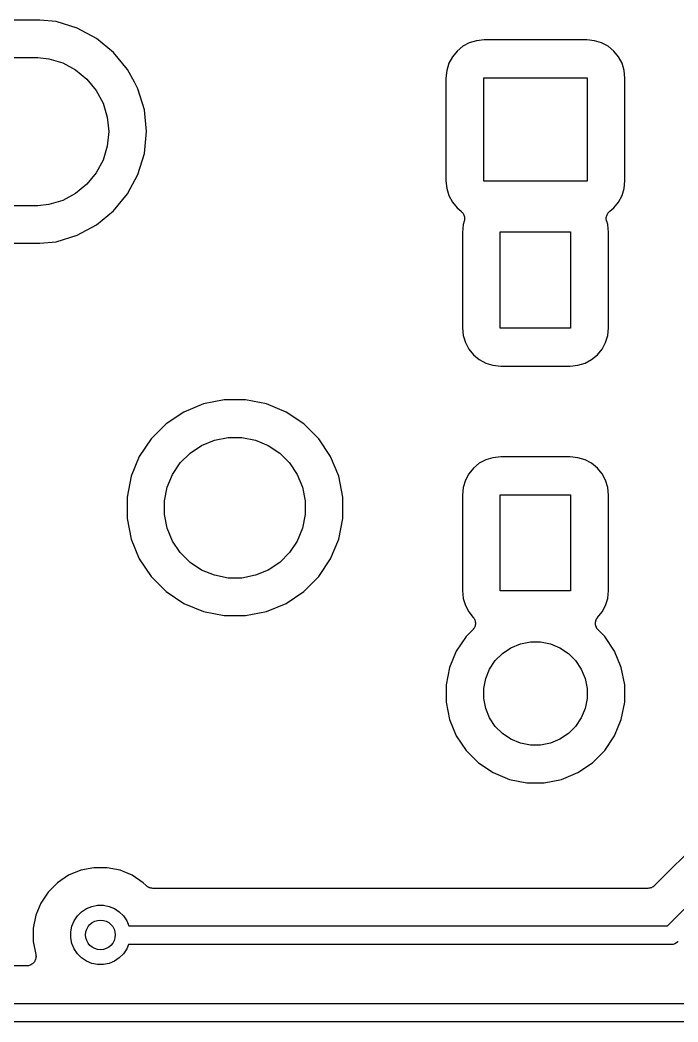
# Model space of a CAD drawing. Extents: x 1.13 to 10.46, y -5.5 to -3.29.
# Drawn here: x 8.332 to 8.682, y -4.666 to -4.134 of the extents above; entities that cross this region are included whole.
import ezdxf

# ---------------------------------------------------------------- set-up
doc = ezdxf.new("R2010")
doc.units = 0
doc.header["$MEASUREMENT"] = 0
doc.layers.add('BLACK', color=7, linetype='CONTINUOUS')

msp = doc.modelspace()

# ---------------------------------------------------------------- linework, layer by layer
at = {"layer": 'BLACK', "linetype": 'CONTINUOUS'}
for p, q in [((8.34229, -4.13354), (8.31677, -4.13354)), ((8.35101, -4.1344), (8.34229, -4.13354)), ((8.3622, -4.1378), (8.35101, -4.1344)), ((8.37251, -4.14331), (8.3622, -4.1378)), ((8.38155, -4.15073), (8.37251, -4.14331)), ((8.57071, -4.14567), (8.56724, -4.14752)), ((8.57448, -4.14452), (8.57071, -4.14567)), ((8.57865, -4.14411), (8.57448, -4.14452)), ((8.63316, -4.14411), (8.57865, -4.14411)), ((8.63733, -4.14452), (8.63316, -4.14411)), ((8.6411, -4.14567), (8.63733, -4.14452)), ((8.64457, -4.14752), (8.6411, -4.14567)), ((8.38897, -4.15977), (8.38155, -4.15073)), ((8.56419, -4.15002), (8.5617, -4.15307)), ((8.56724, -4.14752), (8.56419, -4.15002)), ((8.64762, -4.15002), (8.64457, -4.14752)), ((8.65012, -4.15307), (8.64762, -4.15002)), ((8.31775, -4.15354), (8.3413, -4.15354)), ((8.3413, -4.15354), (8.34709, -4.15411)), ((8.34709, -4.15411), (8.35451, -4.15636)), ((8.35451, -4.15636), (8.36135, -4.16002)), ((8.55984, -4.15654), (8.55869, -4.16031)), ((8.5617, -4.15307), (8.55984, -4.15654)), ((8.65197, -4.15654), (8.65012, -4.15307)), ((8.65312, -4.16031), (8.65197, -4.15654)), ((8.36135, -4.16002), (8.36734, -4.16494)), ((8.39262, -4.16659), (8.38897, -4.15977)), ((8.55869, -4.16031), (8.55828, -4.16448)), ((8.65353, -4.16448), (8.65312, -4.16031)), ((8.36734, -4.16494), (8.37226, -4.17093)), ((8.39449, -4.17008), (8.39262, -4.16659)), ((8.55828, -4.16448), (8.55828, -4.21899)), ((8.57841, -4.21923), (8.57841, -4.16423)), ((8.57841, -4.16423), (8.63341, -4.16423)), ((8.63341, -4.16423), (8.63341, -4.21923)), ((8.65353, -4.21899), (8.65353, -4.16448)), ((8.37226, -4.17093), (8.37592, -4.17777)), ((8.39788, -4.18127), (8.39449, -4.17008)), ((8.37592, -4.17777), (8.37817, -4.1852)), ((8.39903, -4.19291), (8.39788, -4.18127)), ((8.37817, -4.1852), (8.37893, -4.19291)), ((8.37893, -4.19291), (8.37817, -4.20063)), ((8.39788, -4.20455), (8.39903, -4.19291)), ((8.37817, -4.20063), (8.37592, -4.20805)), ((8.37592, -4.20805), (8.37226, -4.21489)), ((8.39449, -4.21574), (8.39788, -4.20455)), ((8.37226, -4.21489), (8.36734, -4.22089)), ((8.38897, -4.22606), (8.39449, -4.21574)), ((8.55828, -4.21899), (8.55869, -4.22315)), ((8.63341, -4.21923), (8.57841, -4.21923)), ((8.65312, -4.22315), (8.65353, -4.21899)), ((8.36135, -4.22581), (8.35451, -4.22946)), ((8.36734, -4.22089), (8.36135, -4.22581)), ((8.55869, -4.22315), (8.55984, -4.22692)), ((8.65197, -4.22692), (8.65312, -4.22315)), ((8.35451, -4.22946), (8.34709, -4.23171)), ((8.38155, -4.2351), (8.38897, -4.22606)), ((8.55984, -4.22692), (8.5617, -4.2304)), ((8.5617, -4.2304), (8.56419, -4.23344)), ((8.64762, -4.23344), (8.65012, -4.2304)), ((8.65012, -4.2304), (8.65197, -4.22692)), ((8.3413, -4.23228), (8.31775, -4.23228)), ((8.34709, -4.23171), (8.3413, -4.23228)), ((8.37251, -4.24252), (8.38155, -4.2351)), ((8.56419, -4.23344), (8.56641, -4.23526)), ((8.56641, -4.23526), (8.56643, -4.23528)), ((8.56643, -4.23528), (8.56643, -4.23528)), ((8.56643, -4.23528), (8.56644, -4.23528)), ((8.56644, -4.23528), (8.56647, -4.23531)), ((8.56647, -4.23531), (8.56679, -4.23564)), ((8.56679, -4.23564), (8.56712, -4.23597)), ((8.56712, -4.23597), (8.56713, -4.23599)), ((8.56713, -4.23599), (8.56715, -4.23601)), ((8.56715, -4.23601), (8.5674, -4.2364)), ((8.5674, -4.2364), (8.56766, -4.23679)), ((8.64418, -4.23673), (8.64445, -4.23634)), ((8.64445, -4.23634), (8.64471, -4.23595)), ((8.64471, -4.23595), (8.64472, -4.23594)), ((8.64472, -4.23594), (8.64473, -4.23592)), ((8.64473, -4.23592), (8.64507, -4.23559)), ((8.64507, -4.23559), (8.6454, -4.23526)), ((8.6454, -4.23526), (8.64762, -4.23344)), ((8.56803, -4.24058), (8.56749, -4.24234)), ((8.56766, -4.23679), (8.56767, -4.23681)), ((8.56767, -4.23681), (8.56768, -4.23683)), ((8.56768, -4.23683), (8.56785, -4.23726)), ((8.56785, -4.23726), (8.56803, -4.23769)), ((8.56803, -4.23769), (8.56804, -4.23771)), ((8.56812, -4.24012), (8.56803, -4.24058)), ((8.56804, -4.23771), (8.56804, -4.23773)), ((8.56804, -4.23773), (8.56813, -4.23819)), ((8.56821, -4.23967), (8.56812, -4.24012)), ((8.56813, -4.23819), (8.56822, -4.23865)), ((8.56822, -4.23962), (8.56821, -4.23965)), ((8.56821, -4.23965), (8.56821, -4.23967)), ((8.56822, -4.23865), (8.56822, -4.23867)), ((8.56822, -4.23867), (8.56822, -4.23869)), ((8.56822, -4.23869), (8.56822, -4.23916)), ((8.56822, -4.23916), (8.56822, -4.23962)), ((8.64359, -4.23862), (8.6436, -4.2386)), ((8.64359, -4.23909), (8.64359, -4.23862)), ((8.64359, -4.23955), (8.64359, -4.23909)), ((8.64359, -4.23958), (8.64359, -4.23955)), ((8.64359, -4.2396), (8.64359, -4.23958)), ((8.64368, -4.24006), (8.64359, -4.2396)), ((8.6436, -4.23858), (8.6437, -4.23812)), ((8.6436, -4.2386), (8.6436, -4.23858)), ((8.64376, -4.24051), (8.64368, -4.24006)), ((8.6437, -4.23812), (8.64379, -4.23767)), ((8.64378, -4.24055), (8.64376, -4.24051)), ((8.64378, -4.24056), (8.64378, -4.24055)), ((8.64378, -4.24058), (8.64378, -4.24056)), ((8.64378, -4.24056), (8.64378, -4.24056)), ((8.64432, -4.24234), (8.64378, -4.24058)), ((8.64379, -4.23767), (8.6438, -4.23765)), ((8.6438, -4.23762), (8.64398, -4.2372)), ((8.6438, -4.23765), (8.6438, -4.23762)), ((8.64398, -4.2372), (8.64416, -4.23676)), ((8.64416, -4.23676), (8.64418, -4.23675)), ((8.64418, -4.23675), (8.64418, -4.23673)), ((8.3622, -4.24803), (8.37251, -4.24252)), ((8.56749, -4.24234), (8.56708, -4.24651)), ((8.56708, -4.24651), (8.56708, -4.2972)), ((8.5872, -4.29744), (8.5872, -4.24626)), ((8.5872, -4.24626), (8.62461, -4.24626)), ((8.62461, -4.24626), (8.62461, -4.29744)), ((8.64473, -4.24651), (8.64432, -4.24234)), ((8.64473, -4.2972), (8.64473, -4.24651)), ((8.31677, -4.25228), (8.34229, -4.25228)), ((8.34229, -4.25228), (8.35101, -4.25142)), ((8.35101, -4.25142), (8.3622, -4.24803)), ((8.56708, -4.2972), (8.56749, -4.30136)), ((8.62461, -4.29744), (8.5872, -4.29744)), ((8.64432, -4.30136), (8.64473, -4.2972)), ((8.56749, -4.30136), (8.56864, -4.30513)), ((8.56864, -4.30513), (8.57049, -4.30861)), ((8.64132, -4.30861), (8.64317, -4.30513)), ((8.64317, -4.30513), (8.64432, -4.30136)), ((8.57049, -4.30861), (8.57299, -4.31165)), ((8.63882, -4.31165), (8.64132, -4.30861)), ((8.57299, -4.31165), (8.57604, -4.31415)), ((8.57604, -4.31415), (8.57951, -4.31601)), ((8.57951, -4.31601), (8.58328, -4.31715)), ((8.62853, -4.31715), (8.6323, -4.31601)), ((8.6323, -4.31601), (8.63577, -4.31415)), ((8.63577, -4.31415), (8.63882, -4.31165)), ((8.58328, -4.31715), (8.58745, -4.31756)), ((8.58745, -4.31756), (8.62436, -4.31756)), ((8.62436, -4.31756), (8.62853, -4.31715)), ((8.42932, -4.33772), (8.41887, -4.34204)), ((8.44041, -4.33551), (8.42932, -4.33772)), ((8.45172, -4.33551), (8.44041, -4.33551)), ((8.46281, -4.33772), (8.45172, -4.33551)), ((8.47325, -4.34204), (8.46281, -4.33772)), ((8.41887, -4.34204), (8.40947, -4.34833)), ((8.48265, -4.34833), (8.47325, -4.34204)), ((8.40947, -4.34833), (8.40148, -4.35632)), ((8.49065, -4.35632), (8.48265, -4.34833)), ((8.40148, -4.35632), (8.39519, -4.36572)), ((8.42835, -4.35977), (8.43515, -4.35695)), ((8.43515, -4.35695), (8.44238, -4.35551)), ((8.44238, -4.35551), (8.44975, -4.35551)), ((8.44975, -4.35551), (8.45697, -4.35695)), ((8.45697, -4.35695), (8.46378, -4.35977)), ((8.49693, -4.36572), (8.49065, -4.35632)), ((8.41701, -4.36907), (8.42222, -4.36386)), ((8.42222, -4.36386), (8.42835, -4.35977)), ((8.46378, -4.35977), (8.46991, -4.36386)), ((8.46991, -4.36386), (8.47511, -4.36907)), ((8.39519, -4.36572), (8.39087, -4.37617)), ((8.41292, -4.3752), (8.41701, -4.36907)), ((8.47511, -4.36907), (8.47921, -4.3752)), ((8.50126, -4.37617), (8.49693, -4.36572)), ((8.57604, -4.36931), (8.57299, -4.37181)), ((8.57951, -4.36746), (8.57604, -4.36931)), ((8.58328, -4.36631), (8.57951, -4.36746)), ((8.58745, -4.3659), (8.58328, -4.36631)), ((8.62436, -4.3659), (8.58745, -4.3659)), ((8.62853, -4.36631), (8.62436, -4.3659)), ((8.6323, -4.36746), (8.62853, -4.36631)), ((8.63577, -4.36931), (8.6323, -4.36746)), ((8.63882, -4.37181), (8.63577, -4.36931)), ((8.57049, -4.37486), (8.56864, -4.37833)), ((8.57299, -4.37181), (8.57049, -4.37486)), ((8.64132, -4.37486), (8.63882, -4.37181)), ((8.64317, -4.37833), (8.64132, -4.37486)), ((8.39087, -4.37617), (8.38866, -4.38726)), ((8.4101, -4.382), (8.41292, -4.3752)), ((8.47921, -4.3752), (8.48203, -4.382)), ((8.50346, -4.38726), (8.50126, -4.37617)), ((8.56864, -4.37833), (8.56749, -4.3821)), ((8.64432, -4.3821), (8.64317, -4.37833)), ((8.40866, -4.38923), (8.4101, -4.382)), ((8.48203, -4.382), (8.48346, -4.38923)), ((8.56749, -4.3821), (8.56708, -4.38627)), ((8.64473, -4.38627), (8.64432, -4.3821)), ((8.38866, -4.38726), (8.38866, -4.39857)), ((8.40866, -4.3966), (8.40866, -4.38923)), ((8.48346, -4.38923), (8.48346, -4.3966)), ((8.50346, -4.39857), (8.50346, -4.38726)), ((8.56708, -4.38627), (8.56708, -4.43696)), ((8.5872, -4.4372), (8.5872, -4.38602)), ((8.5872, -4.38602), (8.62461, -4.38602)), ((8.62461, -4.38602), (8.62461, -4.4372)), ((8.64473, -4.43696), (8.64473, -4.38627)), ((8.38866, -4.39857), (8.39087, -4.40966)), ((8.4101, -4.40382), (8.40866, -4.3966)), ((8.48346, -4.3966), (8.48203, -4.40382)), ((8.50126, -4.40966), (8.50346, -4.39857)), ((8.41292, -4.41063), (8.4101, -4.40382)), ((8.48203, -4.40382), (8.47921, -4.41063)), ((8.39087, -4.40966), (8.39519, -4.4201)), ((8.41701, -4.41676), (8.41292, -4.41063)), ((8.47921, -4.41063), (8.47511, -4.41676)), ((8.49693, -4.4201), (8.50126, -4.40966)), ((8.42222, -4.42197), (8.41701, -4.41676)), ((8.47511, -4.41676), (8.46991, -4.42197)), ((8.39519, -4.4201), (8.40148, -4.4295)), ((8.42835, -4.42606), (8.42222, -4.42197)), ((8.46991, -4.42197), (8.46378, -4.42606)), ((8.49065, -4.4295), (8.49693, -4.4201)), ((8.43515, -4.42888), (8.42835, -4.42606)), ((8.46378, -4.42606), (8.45697, -4.42888)), ((8.40148, -4.4295), (8.40947, -4.4375)), ((8.44238, -4.43031), (8.43515, -4.42888)), ((8.44975, -4.43031), (8.44238, -4.43031)), ((8.45697, -4.42888), (8.44975, -4.43031)), ((8.48265, -4.4375), (8.49065, -4.4295)), ((8.40947, -4.4375), (8.41887, -4.44378)), ((8.47325, -4.44378), (8.48265, -4.4375)), ((8.56708, -4.43696), (8.56749, -4.44113)), ((8.62461, -4.4372), (8.5872, -4.4372)), ((8.64432, -4.44113), (8.64473, -4.43696)), ((8.41887, -4.44378), (8.42932, -4.44811)), ((8.46281, -4.44811), (8.47325, -4.44378)), ((8.56749, -4.44113), (8.56864, -4.4449)), ((8.64317, -4.4449), (8.64432, -4.44113)), ((8.42932, -4.44811), (8.44041, -4.45031)), ((8.45172, -4.45031), (8.46281, -4.44811)), ((8.56864, -4.4449), (8.57049, -4.44837)), ((8.57049, -4.44837), (8.57285, -4.45124)), ((8.63896, -4.45124), (8.64132, -4.44837)), ((8.64132, -4.44837), (8.64317, -4.4449)), ((8.44041, -4.45031), (8.45172, -4.45031)), ((8.57285, -4.45124), (8.57289, -4.45129)), ((8.57289, -4.45129), (8.57301, -4.45148)), ((8.57301, -4.45148), (8.57316, -4.45166)), ((8.57316, -4.45166), (8.57328, -4.45189)), ((8.57328, -4.45189), (8.57342, -4.45211)), ((8.57342, -4.45211), (8.57351, -4.45232)), ((8.57351, -4.45232), (8.57361, -4.45252)), ((8.57361, -4.45252), (8.57369, -4.45277)), ((8.57369, -4.45277), (8.57378, -4.45302)), ((8.57378, -4.45302), (8.57383, -4.45324)), ((8.57383, -4.45324), (8.57389, -4.45345)), ((8.57389, -4.45345), (8.57392, -4.45372)), ((8.57395, -4.45495), (8.57391, -4.45517)), ((8.57392, -4.45372), (8.57396, -4.45398)), ((8.57396, -4.45469), (8.57395, -4.45495)), ((8.57396, -4.45398), (8.57396, -4.4542)), ((8.57396, -4.4542), (8.57398, -4.45443)), ((8.57398, -4.45443), (8.57396, -4.45469)), ((8.63783, -4.45436), (8.63785, -4.45413)), ((8.63785, -4.45462), (8.63783, -4.45436)), ((8.63785, -4.45391), (8.63791, -4.45365)), ((8.63785, -4.45413), (8.63785, -4.45391)), ((8.63785, -4.45488), (8.63785, -4.45462)), ((8.63789, -4.4551), (8.63785, -4.45488)), ((8.63791, -4.45365), (8.63793, -4.45339)), ((8.63793, -4.45339), (8.638, -4.45317)), ((8.638, -4.45317), (8.63805, -4.45295)), ((8.63805, -4.45295), (8.63815, -4.45271)), ((8.63815, -4.45271), (8.63823, -4.45246)), ((8.63823, -4.45246), (8.63833, -4.45226)), ((8.63833, -4.45226), (8.63842, -4.45205)), ((8.63842, -4.45205), (8.63857, -4.45183)), ((8.63857, -4.45183), (8.63869, -4.4516)), ((8.63869, -4.4516), (8.63884, -4.45142)), ((8.63884, -4.45142), (8.63896, -4.45124)), ((8.57252, -4.45794), (8.56901, -4.46145)), ((8.57266, -4.45777), (8.57252, -4.45794)), ((8.57282, -4.45761), (8.57266, -4.45777)), ((8.57297, -4.45739), (8.57282, -4.45761)), ((8.57314, -4.45719), (8.57297, -4.45739)), ((8.57324, -4.45699), (8.57314, -4.45719)), ((8.57337, -4.4568), (8.57324, -4.45699)), ((8.57347, -4.45656), (8.57337, -4.4568)), ((8.5736, -4.45633), (8.57347, -4.45656)), ((8.57366, -4.45611), (8.5736, -4.45633)), ((8.57375, -4.45591), (8.57366, -4.45611)), ((8.57381, -4.45565), (8.57375, -4.45591)), ((8.57388, -4.4554), (8.57381, -4.45565)), ((8.57391, -4.45517), (8.57388, -4.4554)), ((8.63791, -4.45533), (8.63789, -4.4551)), ((8.63799, -4.45558), (8.63791, -4.45533)), ((8.63804, -4.45584), (8.63799, -4.45558)), ((8.63812, -4.45605), (8.63804, -4.45584)), ((8.63819, -4.45627), (8.63812, -4.45605)), ((8.63831, -4.4565), (8.63819, -4.45627)), ((8.63841, -4.45674), (8.63831, -4.4565)), ((8.63853, -4.45693), (8.63841, -4.45674)), ((8.63863, -4.45713), (8.63853, -4.45693)), ((8.6388, -4.45734), (8.63863, -4.45713)), ((8.63894, -4.45756), (8.6388, -4.45734)), ((8.6391, -4.45772), (8.63894, -4.45756)), ((8.63924, -4.45789), (8.6391, -4.45772)), ((8.63929, -4.45794), (8.63924, -4.45789)), ((8.6428, -4.46145), (8.63929, -4.45794)), ((8.80314, -4.46006), (8.66927, -4.59393)), ((8.56901, -4.46145), (8.56381, -4.46923)), ((8.59288, -4.46736), (8.59788, -4.46529)), ((8.59788, -4.46529), (8.6032, -4.46423)), ((8.6032, -4.46423), (8.60861, -4.46423)), ((8.60861, -4.46423), (8.61393, -4.46529)), ((8.61393, -4.46529), (8.61893, -4.46736)), ((8.648, -4.46923), (8.6428, -4.46145)), ((8.56381, -4.46923), (8.56023, -4.47788)), ((8.58454, -4.4742), (8.58838, -4.47037)), ((8.58838, -4.47037), (8.59288, -4.46736)), ((8.61893, -4.46736), (8.62344, -4.47037)), ((8.62344, -4.47037), (8.62727, -4.4742)), ((8.65158, -4.47788), (8.648, -4.46923)), ((8.67609, -4.61539), (8.82461, -4.46687)), ((8.58154, -4.47871), (8.58454, -4.4742)), ((8.62727, -4.4742), (8.63028, -4.47871)), ((8.56023, -4.47788), (8.55841, -4.48705)), ((8.57946, -4.48371), (8.58154, -4.47871)), ((8.63028, -4.47871), (8.63235, -4.48371)), ((8.65341, -4.48705), (8.65158, -4.47788)), ((8.57841, -4.48902), (8.57946, -4.48371)), ((8.63235, -4.48371), (8.63341, -4.48902)), ((8.55841, -4.48705), (8.55841, -4.49641)), ((8.57841, -4.49444), (8.57841, -4.48902)), ((8.63341, -4.48902), (8.63341, -4.49444)), ((8.65341, -4.49641), (8.65341, -4.48705)), ((8.55841, -4.49641), (8.56023, -4.50559)), ((8.57946, -4.49975), (8.57841, -4.49444)), ((8.63341, -4.49444), (8.63235, -4.49975)), ((8.65158, -4.50559), (8.65341, -4.49641)), ((8.58154, -4.50476), (8.57946, -4.49975)), ((8.63235, -4.49975), (8.63028, -4.50476)), ((8.56023, -4.50559), (8.56381, -4.51423)), ((8.58454, -4.50926), (8.58154, -4.50476)), ((8.63028, -4.50476), (8.62727, -4.50926)), ((8.648, -4.51423), (8.65158, -4.50559)), ((8.58838, -4.51309), (8.58454, -4.50926)), ((8.59288, -4.5161), (8.58838, -4.51309)), ((8.62344, -4.51309), (8.61893, -4.5161)), ((8.62727, -4.50926), (8.62344, -4.51309)), ((8.56381, -4.51423), (8.56901, -4.52201)), ((8.59788, -4.51818), (8.59288, -4.5161)), ((8.6032, -4.51923), (8.59788, -4.51818)), ((8.61393, -4.51818), (8.60861, -4.51923)), ((8.61893, -4.5161), (8.61393, -4.51818)), ((8.6428, -4.52201), (8.648, -4.51423)), ((8.56901, -4.52201), (8.57563, -4.52863)), ((8.60861, -4.51923), (8.6032, -4.51923)), ((8.63618, -4.52863), (8.6428, -4.52201)), ((8.57563, -4.52863), (8.58341, -4.53383)), ((8.62841, -4.53383), (8.63618, -4.52863)), ((8.58341, -4.53383), (8.59205, -4.53741)), ((8.61976, -4.53741), (8.62841, -4.53383)), ((8.59205, -4.53741), (8.60123, -4.53923)), ((8.60123, -4.53923), (8.61058, -4.53923)), ((8.61058, -4.53923), (8.61976, -4.53741)), ((8.3641, -4.58574), (8.35759, -4.58843)), ((8.37101, -4.58437), (8.3641, -4.58574)), ((8.37805, -4.58437), (8.37101, -4.58437)), ((8.38495, -4.58574), (8.37805, -4.58437)), ((8.39146, -4.58843), (8.38495, -4.58574)), ((8.35174, -4.59235), (8.34676, -4.59733)), ((8.35759, -4.58843), (8.35174, -4.59235)), ((8.39732, -4.59235), (8.39146, -4.58843)), ((8.3989, -4.59393), (8.39732, -4.59235)), ((8.34676, -4.59733), (8.34285, -4.60318)), ((8.39925, -4.59422), (8.3989, -4.59393)), ((8.39961, -4.59452), (8.39925, -4.59422)), ((8.39963, -4.59453), (8.39961, -4.59452)), ((8.39965, -4.59455), (8.39963, -4.59453)), ((8.40006, -4.59477), (8.39965, -4.59455)), ((8.40046, -4.59499), (8.40006, -4.59477)), ((8.40049, -4.595), (8.40046, -4.59499)), ((8.40051, -4.59501), (8.40049, -4.595)), ((8.40095, -4.59514), (8.40051, -4.59501)), ((8.40139, -4.59528), (8.40095, -4.59514)), ((8.40142, -4.59529), (8.40139, -4.59528)), ((8.40144, -4.59529), (8.40142, -4.59529)), ((8.4019, -4.59534), (8.40144, -4.59529)), ((8.40236, -4.59539), (8.4019, -4.59534)), ((8.40241, -4.59539), (8.40236, -4.59539)), ((8.40242, -4.59539), (8.40241, -4.59539)), ((8.40243, -4.59539), (8.40242, -4.59539)), ((8.40242, -4.59539), (8.40242, -4.59539)), ((8.66573, -4.59539), (8.40243, -4.59539)), ((8.66619, -4.59535), (8.66573, -4.59539)), ((8.66665, -4.59531), (8.66619, -4.59535)), ((8.66668, -4.5953), (8.66665, -4.59531)), ((8.66671, -4.5953), (8.66668, -4.5953)), ((8.66715, -4.59516), (8.66671, -4.5953)), ((8.66759, -4.59503), (8.66715, -4.59516)), ((8.66761, -4.59502), (8.66759, -4.59503)), ((8.66764, -4.59501), (8.66761, -4.59502)), ((8.66805, -4.5948), (8.66764, -4.59501)), ((8.66846, -4.59459), (8.66805, -4.5948)), ((8.66848, -4.59457), (8.66846, -4.59459)), ((8.6685, -4.59456), (8.66848, -4.59457)), ((8.66886, -4.59426), (8.6685, -4.59456)), ((8.66922, -4.59398), (8.66886, -4.59426)), ((8.66926, -4.59394), (8.66922, -4.59398)), ((8.66927, -4.59393), (8.66926, -4.59394)), ((8.66926, -4.59394), (8.66926, -4.59394)), ((8.66926, -4.59394), (8.66926, -4.59394)), ((8.34285, -4.60318), (8.34015, -4.60969)), ((8.3623, -4.61007), (8.36449, -4.60788)), ((8.36449, -4.60788), (8.36707, -4.60616)), ((8.36707, -4.60616), (8.36993, -4.60497)), ((8.36993, -4.60497), (8.37298, -4.60437)), ((8.37298, -4.60437), (8.37608, -4.60437)), ((8.37608, -4.60437), (8.37912, -4.60497)), ((8.37912, -4.60497), (8.38199, -4.60616)), ((8.38199, -4.60616), (8.38457, -4.60788)), ((8.38457, -4.60788), (8.38676, -4.61007)), ((8.34015, -4.60969), (8.33878, -4.61659)), ((8.35938, -4.61552), (8.36057, -4.61265)), ((8.36057, -4.61265), (8.3623, -4.61007)), ((8.38676, -4.61007), (8.38848, -4.61265)), ((8.38848, -4.61265), (8.38962, -4.61539)), ((8.33878, -4.61659), (8.33878, -4.62363)), ((8.35878, -4.61856), (8.35938, -4.61552)), ((8.35878, -4.62166), (8.35878, -4.61856)), ((8.38962, -4.61539), (8.67609, -4.61539)), ((8.33878, -4.62363), (8.34017, -4.63062)), ((8.35938, -4.62471), (8.35878, -4.62166)), ((8.36057, -4.62757), (8.35938, -4.62471)), ((8.38945, -4.62523), (8.38848, -4.62757)), ((8.67789, -4.62523), (8.38945, -4.62523)), ((8.67813, -4.62526), (8.67789, -4.62523)), ((8.67837, -4.62523), (8.67813, -4.62526)), ((8.67909, -4.62516), (8.67837, -4.62523)), ((8.67837, -4.62523), (8.67837, -4.62523)), ((8.68002, -4.62488), (8.67909, -4.62516)), ((8.68087, -4.62443), (8.68002, -4.62488)), ((8.68162, -4.62381), (8.68087, -4.62443)), ((8.68178, -4.62362), (8.68162, -4.62381)), ((8.34017, -4.63062), (8.34018, -4.63065)), ((8.34018, -4.63065), (8.34018, -4.63066)), ((8.34018, -4.63066), (8.34018, -4.63066)), ((8.34018, -4.63066), (8.34018, -4.63069)), ((8.34018, -4.63069), (8.34022, -4.63116)), ((8.3623, -4.63015), (8.36057, -4.62757)), ((8.36449, -4.63235), (8.3623, -4.63015)), ((8.38676, -4.63015), (8.38457, -4.63235)), ((8.38848, -4.62757), (8.38676, -4.63015)), ((8.33759, -4.63599), (8.33717, -4.63621)), ((8.33801, -4.63577), (8.33759, -4.63599)), ((8.33802, -4.63576), (8.33801, -4.63577)), ((8.33803, -4.63576), (8.33802, -4.63576)), ((8.3384, -4.63546), (8.33803, -4.63576)), ((8.33877, -4.63516), (8.3384, -4.63546)), ((8.33878, -4.63515), (8.33877, -4.63516)), ((8.33879, -4.63514), (8.33878, -4.63515)), ((8.33909, -4.63478), (8.33879, -4.63514)), ((8.33939, -4.63441), (8.33909, -4.63478)), ((8.3394, -4.6344), (8.33939, -4.63441)), ((8.33941, -4.63439), (8.3394, -4.6344)), ((8.33964, -4.63397), (8.33941, -4.63439)), ((8.33986, -4.63356), (8.33964, -4.63397)), ((8.33987, -4.63354), (8.33986, -4.63356)), ((8.34001, -4.63308), (8.33987, -4.63353)), ((8.33987, -4.63353), (8.33987, -4.63354)), ((8.34016, -4.63263), (8.34001, -4.63308)), ((8.34021, -4.63213), (8.34016, -4.6326)), ((8.34016, -4.6326), (8.34016, -4.63261)), ((8.34016, -4.63261), (8.34016, -4.63263)), ((8.34026, -4.63166), (8.34021, -4.63213)), ((8.34022, -4.63116), (8.34026, -4.63163)), ((8.34026, -4.63163), (8.34026, -4.63164)), ((8.34026, -4.63164), (8.34026, -4.63166)), ((8.36707, -4.63407), (8.36449, -4.63235)), ((8.36993, -4.63526), (8.36707, -4.63407)), ((8.37298, -4.63586), (8.36993, -4.63526)), ((8.37608, -4.63586), (8.37298, -4.63586)), ((8.37912, -4.63526), (8.37608, -4.63586)), ((8.38199, -4.63407), (8.37912, -4.63526)), ((8.38457, -4.63235), (8.38199, -4.63407)), ((8.33526, -4.63659), (8.30712, -4.63659)), ((8.33573, -4.63655), (8.33526, -4.63659)), ((8.33621, -4.6365), (8.33573, -4.63655)), ((8.33622, -4.6365), (8.33621, -4.6365)), ((8.33624, -4.6365), (8.33622, -4.6365)), ((8.33669, -4.63636), (8.33624, -4.6365)), ((8.33714, -4.63623), (8.33669, -4.63636)), ((8.33715, -4.63622), (8.33714, -4.63623)), ((8.33717, -4.63621), (8.33715, -4.63622)), ((8.29677, -4.65659), (9.54029, -4.65659)), ((9.53849, -4.66643), (8.29497, -4.66643))]:
    msp.add_line(p, q, dxfattribs=at)
at = {"layer": 'BLACK'}
msp.add_circle((8.37453, -4.62011), 0.00787, dxfattribs=at)

doc.saveas('drawing.dxf')
